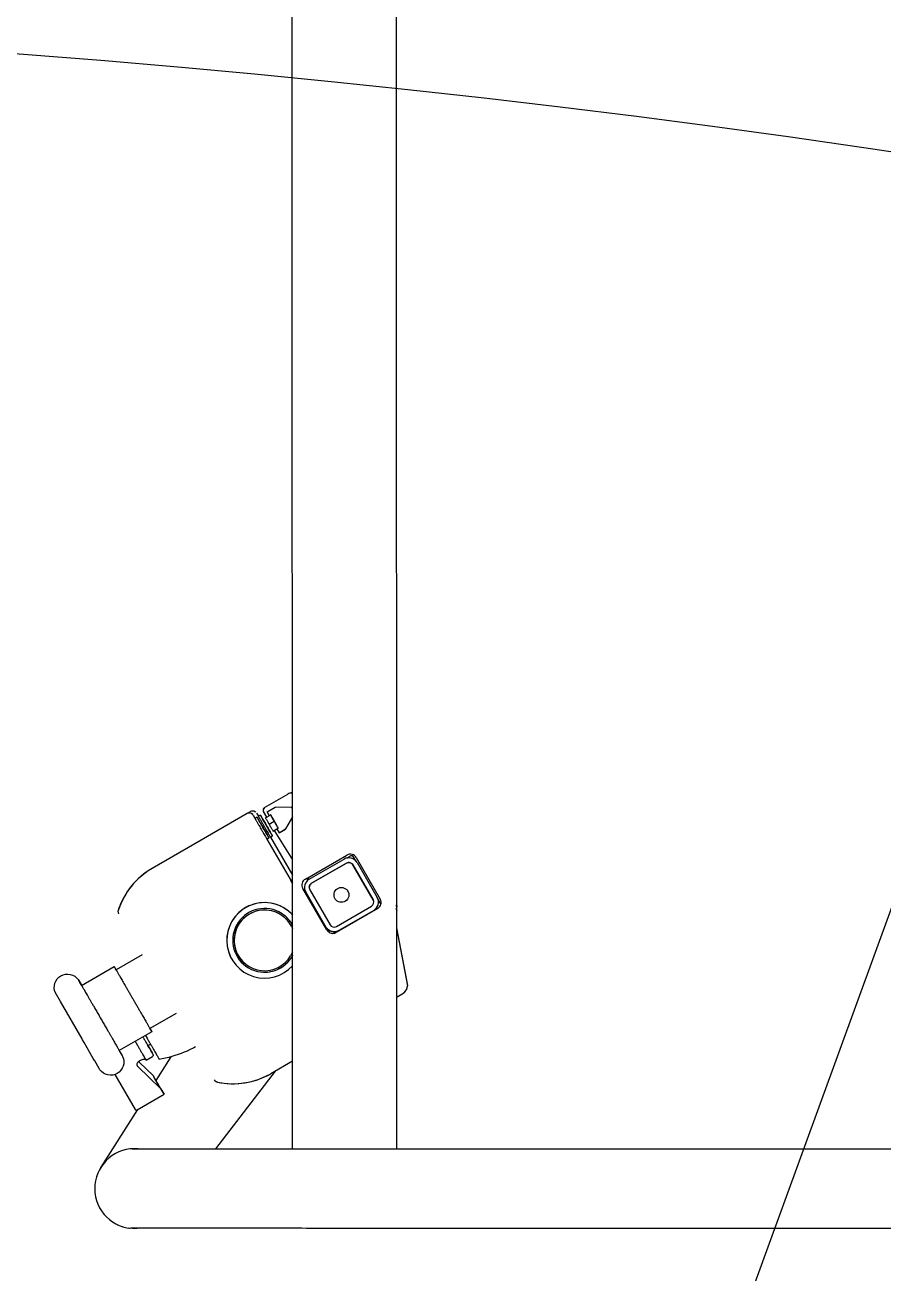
# Model space of a CAD drawing. Header units: inches. Extents: x -233729 to 737493, y -275239 to 196021.
# Drawn here: x 478318.9 to 478608.5, y 19733 to 20154.2 of the extents above; entities that cross this region are included whole.
import ezdxf

# ---------------------------------------------------------------- set-up
doc = ezdxf.new("R2010")
doc.units = ezdxf.units.IN
doc.header["$MEASUREMENT"] = 0
doc.layers.add('P_AX', color=7, linetype='Continuous')

# ---------------------------------------------------------------- blocks, each defined once
blk = doc.blocks.new('A$C48CB4C16')
at = {"layer": 'P_AX', "color": 6, "linetype": 'Continuous'}
for p, q in [((4151.95, 2917.67, 710.66), (3383.77, 807.1, 710.66)), ((3399.48, 1213.25, 710.66), (3689.63, 1213.25, 710.66)), ((3689.63, 1213.25, 710.66), (3691.21, 1213.2, 710.66)), ((3691.21, 1213.2, 710.66), (3747.18, 1213.2, 710.66)), ((3747.49, 1213.2, 710.66), (3746.78, 1213.2, 710.66)), ((3746.78, 1213.2, 710.66), (3748.87, 1213.2, 710.66)), ((3747.63, 1213.25, 710.66), (3746.85, 1213.2, 710.66)), ((3747.18, 1213.2, 710.66), (3747.03, 1213.2, 710.66)), ((3747.03, 1213.2, 710.66), (3747.49, 1213.2, 710.66)), ((3748.42, 1213.2, 710.66), (3747.63, 1213.25, 710.66)), ((3749.59, 1213.11, 710.66), (3749.37, 1213.13, 710.66)), ((3749.76, 1213.07, 710.66), (3749.59, 1213.11, 710.66)), ((3751.5, 1212.69, 710.66), (3751.43, 1212.7, 710.66)), ((3751.68, 1212.62, 710.66), (3751.5, 1212.69, 710.66)), ((3753.34, 1211.98, 710.66), (3753.13, 1212.06, 710.66)), ((3753.44, 1211.93, 710.66), (3753.34, 1211.98, 710.66)), ((3755.05, 1211.02, 710.66), (3754.93, 1211.09, 710.66)), ((3755.23, 1210.89, 710.66), (3755.05, 1211.02, 710.66)), ((3756.6, 1209.83, 710.66), (3756.49, 1209.91, 710.66)), ((3756.64, 1209.79, 710.66), (3756.6, 1209.83, 710.66)), ((3757.97, 1208.41, 710.66), (3757.83, 1208.55, 710.66)), ((3758.09, 1208.25, 710.66), (3757.97, 1208.41, 710.66)), ((3759.11, 1206.82, 710.66), (3759.09, 1206.84, 710.66)), ((3759.16, 1206.72, 710.66), (3759.11, 1206.82, 710.66)), ((3760.01, 1205.07, 710.66), (3759.91, 1205.27, 710.66)), ((3760.06, 1204.93, 710.66), (3760.01, 1205.07, 710.66)), ((3760.64, 1203.21, 710.66), (3760.61, 1203.31, 710.66)), ((3760.68, 1203, 710.66), (3760.64, 1203.21, 710.66)), ((3761, 1201.28, 710.66), (3760.97, 1201.48, 710.66)), ((3761.01, 1201.19, 710.66), (3761, 1201.28, 710.66)), ((3760.86, 1197.37, 710.66), (3760.87, 1197.42, 710.66)), ((3760.86, 1197.35, 710.66), (3760.86, 1197.37, 710.66)), ((3761.05, 1199.1, 710.66), (3761.07, 1199.32, 710.66)), ((3761.07, 1199.32, 710.66), (3761.07, 1199.48, 710.66)), ((3746.65, 1173.13, 710.66), (3759.01, 1192.62, 710.66)), ((3759.03, 1192.66, 710.66), (3759.01, 1192.62, 710.66)), ((3759.03, 1192.66, 710.66), (3759.05, 1192.7, 710.66)), ((3759.22, 1193, 710.66), (3759.6, 1193.66, 710.66)), ((3759.6, 1193.66, 710.66), (3759.62, 1193.72, 710.66)), ((3760.29, 1195.3, 710.66), (3760.36, 1195.47, 710.66)), ((3760.36, 1195.47, 710.66), (3760.42, 1195.67, 710.66)), ((3659.25, 1186.35, 710.66), (3399.48, 1186.35, 710.66)), ((3694.32, 1186.42, 710.66), (3659.25, 1186.41, 710.66)), ((3659.5, 575.19, 710.66), (3659.25, 1186.41, 710.66)), ((3694.32, 1186.42, 710.66), (3694.57, 575.2, 710.66)), ((3694.5, 1186.41, 710.66), (3694.32, 1186.41, 710.66)), ((3747.21, 1186.41, 710.66), (3694.5, 1186.41, 710.66)), ((3700.17, 1160.16, 710.66), (3720.36, 1186.41, 710.66)), ((3746.39, 1186.41, 710.66), (3748.43, 1186.41, 710.66)), ((3747.74, 1186.41, 710.66), (3747.18, 1186.41, 710.66)), ((3747.18, 1186.41, 710.66), (3747.21, 1186.41, 710.66)), ((3748.43, 1186.41, 710.66), (3747.49, 1186.41, 710.66)), ((3747.49, 1186.41, 710.66), (3747.74, 1186.41, 710.66)), ((3746.79, 1173.21, 710.66), (3737.7, 1167.96, 710.66)), ((3754.26, 1161.3, 710.66), (3747.4, 1173.16, 710.66)), ((3737.7, 1167.96, 710.66), (3740.18, 1163.67, 710.66)), ((3738.85, 1165.98, 710.66), (3737.7, 1167.96, 710.66)), ((3706.11, 1163.05, 710.66), (3703.11, 1161.8, 710.66)), ((3706.88, 1163.3, 710.66), (3706.11, 1163.05, 710.66)), ((3712.47, 1164.36, 710.66), (3709.25, 1163.91, 710.66)), ((3715.72, 1164.4, 710.66), (3712.47, 1164.36, 710.66)), ((3718.95, 1164.02, 710.66), (3715.72, 1164.4, 710.66)), ((3719.67, 1163.87, 710.66), (3718.95, 1164.02, 710.66)), ((3719.67, 1163.87, 710.66), (3720.19, 1163.66, 710.66)), ((3720.19, 1163.66, 710.66), (3720.31, 1163.55, 710.66)), ((3720.33, 1163.53, 710.66), (3720.67, 1163.15, 710.66)), ((3735.36, 1155.31, 710.66), (3740.41, 1163.28, 710.66)), ((3746.54, 1158.6, 710.66), (3738.85, 1165.98, 710.66)), ((3740.18, 1163.67, 710.66), (3741.32, 1161.69, 710.66)), ((3694.33, 1156.78, 710.66), (3701.68, 1161.03, 710.66)), ((3703.11, 1161.8, 710.66), (3701.68, 1161.03, 710.66)), ((3741.32, 1161.69, 710.66), (3745.93, 1157.29, 710.66)), ((3746.54, 1158.6, 710.66), (3746.64, 1158.48, 710.66)), ((3746.64, 1158.48, 710.66), (3746.68, 1158.41, 710.66)), ((3746.68, 1158.41, 710.66), (3746.74, 1158.29, 710.66)), ((3751.29, 1157.65, 710.66), (3751.46, 1158.45, 710.66)), ((3751.46, 1158.45, 710.66), (3751.78, 1159.2, 710.66)), ((3751.78, 1159.2, 710.66), (3752.23, 1159.89, 710.66)), ((3752.23, 1159.89, 710.66), (3752.81, 1160.48, 710.66)), ((3752.81, 1160.48, 710.66), (3753.47, 1160.95, 710.66)), ((3753.47, 1160.95, 710.66), (3754.22, 1161.29, 710.66)), ((3754.22, 1161.29, 710.66), (3755.02, 1161.49, 710.66)), ((3755.02, 1161.49, 710.66), (3755.83, 1161.54, 710.66)), ((3755.83, 1161.54, 710.66), (3756.65, 1161.44, 710.66)), ((3756.65, 1161.44, 710.66), (3757.43, 1161.2, 710.66)), ((3757.43, 1161.2, 710.66), (3758.15, 1160.81, 710.66)), ((3758.15, 1160.81, 710.66), (3758.79, 1160.3, 710.66)), ((3758.79, 1160.3, 710.66), (3759.32, 1159.67, 710.66)), ((3759.32, 1159.67, 710.66), (3759.54, 1159.33, 710.66)), ((3759.54, 1159.33, 710.66), (3761.06, 1156.7, 710.66)), ((3730.91, 1153.8, 710.66), (3731.93, 1154.2, 710.66)), ((3731.93, 1154.2, 710.66), (3732.97, 1154.57, 710.66)), ((3732.97, 1154.57, 710.66), (3734.01, 1154.91, 710.66)), ((3734.01, 1154.91, 710.66), (3735.07, 1155.23, 710.66)), ((3735.07, 1155.23, 710.66), (3736.13, 1155.52, 710.66)), ((3736.13, 1155.52, 710.66), (3737.2, 1155.77, 710.66)), ((3737.2, 1155.77, 710.66), (3738.28, 1156, 710.66)), ((3738.28, 1156, 710.66), (3739.31, 1156.19, 710.66)), ((3741.36, 1154.83, 710.66), (3741.4, 1154.95, 710.66)), ((3741.37, 1154.75, 710.66), (3741.36, 1154.83, 710.66)), ((3741.37, 1154.65, 710.66), (3741.37, 1154.75, 710.66)), ((3741.44, 1154.49, 710.66), (3741.37, 1154.65, 710.66)), ((3741.4, 1154.95, 710.66), (3741.42, 1155.01, 710.66)), ((3741.42, 1155.01, 710.66), (3741.5, 1155.11, 710.66)), ((3741.55, 1154.3, 710.66), (3741.44, 1154.49, 710.66)), ((3741.5, 1155.11, 710.66), (3741.53, 1155.15, 710.66)), ((3741.53, 1155.15, 710.66), (3741.59, 1155.19, 710.66)), ((3741.7, 1154.04, 710.66), (3741.55, 1154.3, 710.66)), ((3741.59, 1155.19, 710.66), (3741.6, 1155.22, 710.66)), ((3743.76, 1156.47, 710.66), (3741.6, 1155.22, 710.66)), ((3743.87, 1156.29, 710.66), (3743.89, 1156.27, 710.66)), ((3743.89, 1156.27, 710.66), (3743.93, 1156.24, 710.66)), ((3743.93, 1156.24, 710.66), (3744, 1156.2, 710.66)), ((3744, 1156.2, 710.66), (3744.04, 1156.19, 710.66)), ((3744.04, 1156.19, 710.66), (3744.28, 1156.17, 710.66)), ((3744.28, 1156.17, 710.66), (3744.3, 1156.17, 710.66)), ((3744.3, 1156.17, 710.66), (3744.54, 1156.19, 710.66)), ((3744.54, 1156.19, 710.66), (3744.65, 1156.2, 710.66)), ((3744.65, 1156.2, 710.66), (3744.72, 1156.22, 710.66)), ((3744.72, 1156.22, 710.66), (3744.86, 1156.25, 710.66)), ((3744.86, 1156.25, 710.66), (3745.06, 1156.3, 710.66)), ((3745.06, 1156.3, 710.66), (3745.39, 1156.42, 710.66)), ((3745.39, 1156.42, 710.66), (3745.5, 1156.47, 710.66)), ((3745.5, 1156.47, 710.66), (3745.67, 1156.54, 710.66)), ((3745.67, 1156.54, 710.66), (3745.95, 1156.69, 710.66)), ((3745.93, 1157.29, 710.66), (3746.29, 1156.94, 710.66)), ((3746.26, 1156.91, 710.66), (3745.95, 1156.69, 710.66)), ((3746.28, 1156.93, 710.66), (3746.26, 1156.91, 710.66)), ((3746.51, 1157.19, 710.66), (3746.28, 1156.93, 710.66)), ((3746.54, 1157.22, 710.66), (3746.51, 1157.19, 710.66)), ((3746.64, 1157.38, 710.66), (3746.54, 1157.22, 710.66)), ((3746.72, 1157.55, 710.66), (3746.64, 1157.38, 710.66)), ((3746.75, 1157.65, 710.66), (3746.72, 1157.55, 710.66)), ((3746.74, 1158.29, 710.66), (3746.77, 1158.2, 710.66)), ((3746.8, 1157.88, 710.66), (3746.75, 1157.65, 710.66)), ((3746.77, 1158.2, 710.66), (3746.8, 1157.92, 710.66)), ((3746.8, 1157.92, 710.66), (3746.8, 1157.88, 710.66)), ((3751.26, 1156.83, 710.66), (3751.29, 1157.65, 710.66)), ((3751.39, 1156.02, 710.66), (3751.26, 1156.83, 710.66)), ((3751.66, 1155.25, 710.66), (3751.39, 1156.02, 710.66)), ((3751.85, 1154.88, 710.66), (3751.66, 1155.25, 710.66)), ((3752.58, 1153.61, 710.66), (3751.85, 1154.88, 710.66)), ((3761.06, 1156.7, 710.66), (3761.11, 1156.61, 710.66)), ((3761.11, 1156.61, 710.66), (3761.55, 1155.87, 710.66)), ((3761.55, 1155.87, 710.66), (3764.66, 1150.49, 710.66)), ((3727.11, 1152.01, 710.66), (3727.67, 1152.3, 710.66)), ((3727.67, 1152.3, 710.66), (3727.91, 1152.43, 710.66)), ((3727.91, 1152.43, 710.66), (3728.9, 1152.91, 710.66)), ((3728.9, 1152.91, 710.66), (3729.9, 1153.37, 710.66)), ((3729.9, 1153.37, 710.66), (3730.91, 1153.8, 710.66)), ((3741.75, 1153.96, 710.66), (3741.7, 1154.04, 710.66)), ((3742.81, 1152.13, 710.66), (3741.75, 1153.96, 710.66)), ((3741.8, 1146.89, 710.66), (3752.79, 1153.25, 710.66)), ((3743.15, 1151.54, 710.66), (3742.29, 1151.04, 710.66)), ((3742.81, 1152.13, 710.66), (3743.15, 1151.54, 710.66)), ((3743.15, 1151.54, 710.66), (3742.81, 1152.13, 710.66)), ((3747.25, 1150.43, 710.66), (3747.42, 1150.15, 710.66)), ((3752.58, 1153.61, 710.66), (3752.79, 1153.25, 710.66)), ((3752.79, 1153.25, 710.66), (3752.58, 1153.61, 710.66)), ((3764.66, 1150.49, 710.66), (3765.2, 1149.55, 710.66)), ((3733.63, 1140.71, 710.66), (3742.43, 1145.79, 710.66)), ((3742.21, 1146.18, 710.66), (3742.43, 1145.79, 710.66)), ((3743.96, 1148.14, 710.66), (3743.42, 1149.08, 710.66)), ((3744.8, 1148.69, 710.66), (3744.82, 1148.64, 710.66)), ((3765.2, 1149.55, 710.66), (3765.37, 1149.25, 710.66)), ((3765.37, 1149.25, 710.66), (3772.62, 1136.7, 710.66)), ((3656.45, 1133.46, 710.66), (3656.44, 1133.45, 710.66)), ((3656.45, 1133.46, 710.66), (3656.44, 1133.45, 710.66)), ((3659.27, 1135.21, 710.66), (3657.06, 1133.93, 710.66)), ((3659.27, 1135.21, 710.66), (3657.06, 1133.93, 710.66)), ((3659.27, 1135.21, 710.66), (3657.07, 1133.94, 710.66)), ((3659.27, 1135.21, 710.66), (3657.07, 1133.94, 710.66)), ((3772.62, 1136.7, 710.66), (3774.33, 1133.71, 710.66)), ((3774.33, 1133.71, 710.66), (3774.6, 1132.93, 710.66)), ((3659.28, 1111.87, 710.66), (3655.56, 1131.33, 710.66)), ((3659.28, 1111.84, 710.66), (3655.56, 1131.33, 710.66)), ((3655.56, 1131.3, 710.66), (3655.56, 1131.29, 710.66)), ((3655.56, 1131.3, 710.66), (3655.56, 1131.29, 710.66)), ((3659.28, 1111.83, 710.66), (3655.56, 1131.29, 710.66)), ((3659.28, 1111.92, 710.66), (3655.57, 1131.34, 710.66)), ((3765.5, 1131.26, 710.66), (3754.5, 1124.9, 710.66)), ((3765.5, 1131.26, 710.66), (3765.71, 1130.9, 710.66)), ((3765.71, 1130.9, 710.66), (3765.5, 1131.26, 710.66)), ((3766.46, 1129.6, 710.66), (3765.71, 1130.9, 710.66)), ((3766.67, 1129.28, 710.66), (3766.44, 1129.62, 710.66)), ((3766.44, 1129.62, 710.66), (3766.46, 1129.6, 710.66)), ((3767.2, 1128.66, 710.66), (3766.67, 1129.28, 710.66)), ((3773.75, 1129.07, 710.66), (3773.18, 1128.48, 710.66)), ((3774.21, 1129.75, 710.66), (3773.75, 1129.07, 710.66)), ((3774.53, 1130.51, 710.66), (3774.21, 1129.75, 710.66)), ((3774.7, 1131.31, 710.66), (3774.53, 1130.51, 710.66)), ((3774.6, 1132.93, 710.66), (3774.73, 1132.13, 710.66)), ((3774.73, 1132.13, 710.66), (3774.7, 1131.31, 710.66)), ((3694.35, 1124.6, 710.66), (3694.37, 1124.63, 710.66)), ((3745.07, 1120.92, 710.66), (3753.87, 1126, 710.66)), ((3753.87, 1126, 710.66), (3754.09, 1125.62, 710.66)), ((3767.84, 1128.14, 710.66), (3767.2, 1128.66, 710.66)), ((3768.56, 1127.76, 710.66), (3767.84, 1128.14, 710.66)), ((3769.34, 1127.51, 710.66), (3768.56, 1127.76, 710.66)), ((3770.16, 1127.41, 710.66), (3769.34, 1127.51, 710.66)), ((3770.97, 1127.46, 710.66), (3770.16, 1127.41, 710.66)), ((3771.77, 1127.66, 710.66), (3770.97, 1127.46, 710.66)), ((3772.51, 1128, 710.66), (3771.77, 1127.66, 710.66)), ((3773.18, 1128.48, 710.66), (3772.51, 1128, 710.66)), ((3694.62, 1121.65, 710.66), (3694.35, 1121.11, 710.66)), ((3694.35, 1121.11, 710.66), (3694.62, 1121.65, 710.66)), ((3694.35, 1119.98, 710.66), (3694.98, 1121.27, 710.66)), ((3665.58, 1105.26, 710.66), (3679.6, 1113.36, 710.66)), ((3678.7, 1112.71, 710.66), (3666.93, 1105.9, 710.66)), ((3666.93, 1105.9, 710.66), (3678.7, 1112.71, 710.66)), ((3678.7, 1112.71, 710.66), (3679.11, 1112.91, 710.66)), ((3679.11, 1112.91, 710.66), (3680, 1113.12, 710.66)), ((3680, 1113.12, 710.66), (3680.91, 1113.08, 710.66)), ((3680.91, 1113.08, 710.66), (3681.77, 1112.78, 710.66)), ((3681.77, 1112.78, 710.66), (3682.51, 1112.26, 710.66)), ((3682.51, 1112.26, 710.66), (3683.07, 1111.54, 710.66)), ((3682.74, 1112.52, 710.66), (3690.85, 1098.5, 710.66)), ((3694.7, 1111.28, 710.66), (3694.35, 1112.11, 710.66)), ((3679.5, 1111.32, 710.66), (3667.73, 1104.52, 710.66)), ((3688.49, 1098.96, 710.66), (3681.69, 1110.74, 710.66)), ((3683.07, 1111.54, 710.66), (3689.88, 1099.76, 710.66)), ((3689.88, 1099.76, 710.66), (3683.07, 1111.54, 710.66)), ((3694.35, 1110.93, 710.66), (3694.95, 1109.9, 710.66)), ((3694.95, 1109.9, 710.66), (3694.35, 1110.93, 710.66)), ((3659.28, 1103.78, 710.66), (3659.11, 1104.76, 710.66)), ((3659.17, 1105.92, 710.66), (3659.28, 1106.27, 710.66)), ((3659.26, 1105.77, 710.66), (3659.28, 1105.83, 710.66)), ((3659.28, 1103.97, 710.66), (3659.26, 1104.03, 710.66)), ((3664.5, 1103.78, 710.66), (3665.66, 1101.78, 710.66)), ((3665.5, 1104.18, 710.66), (3665.92, 1104.99, 710.66)), ((3665.92, 1104.99, 710.66), (3666.55, 1105.65, 710.66)), ((3666.55, 1105.65, 710.66), (3666.93, 1105.9, 710.66)), ((3694.83, 1106.95, 710.66), (3694.35, 1107.5, 710.66)), ((3751.65, 1102.23, 710.66), (3752.93, 1105.22, 710.66)), ((3752.93, 1105.22, 710.66), (3753.17, 1105.92, 710.66)), ((3753.1, 1107.02, 710.66), (3753.04, 1107.13, 710.66)), ((3753.2, 1106.75, 710.66), (3753.1, 1107.02, 710.66)), ((3753.17, 1105.92, 710.66), (3753.2, 1106.05, 710.66)), ((3753.23, 1106.2, 710.66), (3753.2, 1106.75, 710.66)), ((3753.2, 1106.05, 710.66), (3753.23, 1106.2, 710.66)), ((3672.84, 1088.09, 710.66), (3664.74, 1102.11, 710.66)), ((3672.56, 1089.75, 710.66), (3665.76, 1101.53, 710.66)), ((3667.14, 1102.33, 710.66), (3666.97, 1102.76, 710.66)), ((3673.95, 1090.56, 710.66), (3667.14, 1102.33, 710.66)), ((3667.14, 1102.33, 710.66), (3673.95, 1090.56, 710.66)), ((3689.88, 1099.76, 710.66), (3690.22, 1098.92, 710.66)), ((3747.99, 1096.87, 710.66), (3749.99, 1099.44, 710.66)), ((3749.99, 1099.44, 710.66), (3751.65, 1102.23, 710.66)), ((3690.01, 1095.35, 710.66), (3675.98, 1087.25, 710.66)), ((3687.91, 1096.78, 710.66), (3676.13, 1089.97, 710.66)), ((3676.13, 1089.97, 710.66), (3687.91, 1096.78, 710.66)), ((3688.71, 1095.39, 710.66), (3676.93, 1088.59, 710.66)), ((3688.1, 1096.91, 710.66), (3687.91, 1096.78, 710.66)), ((3688.41, 1097.24, 710.66), (3688.1, 1096.91, 710.66)), ((3688.62, 1097.64, 710.66), (3688.41, 1097.24, 710.66)), ((3688.6, 1095.33, 710.66), (3689.27, 1095.27, 710.66)), ((3688.6, 1095.33, 710.66), (3689.27, 1095.27, 710.66)), ((3688.7, 1098.09, 710.66), (3688.62, 1097.64, 710.66)), ((3689.27, 1095.27, 710.66), (3689.65, 1095.15, 710.66)), ((3689.27, 1095.27, 710.66), (3689.65, 1095.15, 710.66)), ((3694.86, 1095.88, 710.66), (3694.36, 1096.76, 710.66)), ((3694.36, 1096.76, 710.66), (3694.86, 1095.88, 710.66)), ((3702.97, 1081.85, 710.66), (3694.36, 1096.75, 710.66)), ((3694.36, 1096.75, 710.66), (3694.86, 1095.88, 710.66)), ((3694.86, 1095.88, 710.66), (3694.36, 1096.75, 710.66)), ((3745.83, 1094.71, 710.66), (3747.99, 1096.87, 710.66)), ((3701.81, 1081.18, 710.66), (3694.36, 1094.07, 710.66)), ((3694.81, 1093.26, 710.66), (3694.36, 1092.93, 710.66)), ((3694.82, 1093.27, 710.66), (3694.81, 1093.26, 710.66)), ((3727.26, 1083.4, 710.66), (3741.72, 1091.75, 710.66)), ((3741.72, 1091.75, 710.66), (3743.1, 1092.61, 710.66)), ((3743.1, 1092.61, 710.66), (3745.68, 1094.58, 710.66)), ((3745.68, 1094.58, 710.66), (3745.83, 1094.71, 710.66)), ((3672.73, 1089.54, 710.66), (3673.61, 1088.02, 710.66)), ((3674.23, 1090.2, 710.66), (3673.95, 1090.56, 710.66)), ((3674.6, 1089.94, 710.66), (3674.23, 1090.2, 710.66)), ((3675.03, 1089.79, 710.66), (3674.6, 1089.94, 710.66)), ((3676.04, 1088.27, 710.66), (3674.96, 1087.65, 710.66)), ((3676.04, 1088.27, 710.66), (3674.97, 1087.65, 710.66)), ((3676.04, 1088.27, 710.66), (3674.97, 1087.65, 710.66)), ((3676.04, 1088.27, 710.66), (3674.97, 1087.65, 710.66)), ((3675.48, 1089.77, 710.66), (3675.03, 1089.79, 710.66)), ((3675.93, 1089.87, 710.66), (3675.48, 1089.77, 710.66)), ((3676.13, 1089.97, 710.66), (3675.93, 1089.87, 710.66)), ((3700.48, 1078.9, 710.66), (3694.36, 1088.82, 710.66)), ((3709.68, 1073.24, 710.66), (3727.26, 1083.4, 710.66)), ((3694.37, 1074.38, 710.66), (3696.68, 1078.48, 710.66)), ((3694.37, 1074.35, 710.66), (3696.67, 1078.44, 710.66)), ((3698.83, 1079.72, 710.66), (3696.67, 1078.48, 710.66)), ((3698.83, 1079.69, 710.66), (3696.67, 1078.44, 710.66)), ((3698.84, 1079.73, 710.66), (3696.68, 1078.48, 710.66)), ((3699.58, 1078.43, 710.66), (3698.83, 1079.72, 710.66)), ((3699.58, 1078.43, 710.66), (3698.83, 1079.72, 710.66)), ((3699.58, 1078.43, 710.66), (3698.83, 1079.72, 710.66)), ((3699.58, 1078.43, 710.66), (3698.83, 1079.72, 710.66)), ((3699.56, 1078.42, 710.66), (3698.83, 1079.69, 710.66)), ((3699.56, 1078.42, 710.66), (3698.83, 1079.69, 710.66)), ((3699.59, 1078.43, 710.66), (3698.84, 1079.73, 710.66)), ((3699.61, 1078.39, 710.66), (3698.84, 1079.73, 710.66)), ((3699.58, 1078.43, 710.66), (3699.14, 1078.18, 710.66)), ((3699.58, 1078.43, 710.66), (3699.14, 1078.18, 710.66)), ((3699.59, 1078.43, 710.66), (3699.16, 1078.18, 710.66)), ((3699.59, 1078.43, 710.66), (3699.16, 1078.18, 710.66)), ((3700.48, 1078.9, 710.66), (3699.61, 1078.39, 710.66)), ((3700.89, 1079.18, 710.66), (3700.46, 1078.93, 710.66)), ((3700.89, 1079.18, 710.66), (3700.46, 1078.93, 710.66)), ((3700.88, 1079.18, 710.66), (3700.46, 1078.93, 710.66)), ((3700.88, 1079.18, 710.66), (3700.46, 1078.93, 710.66)), ((3701.81, 1081.18, 710.66), (3701.12, 1080.77, 710.66)), ((3701.81, 1081.18, 710.66), (3701.12, 1080.78, 710.66)), ((3702.97, 1081.85, 710.66), (3702.27, 1081.45, 710.66)), ((3702.98, 1081.84, 710.66), (3702.29, 1081.43, 710.66)), ((3702.97, 1081.85, 710.66), (3702.97, 1081.84, 710.66)), ((3699.16, 1078.18, 710.66), (3699.15, 1078.17, 710.66)), ((3699.16, 1078.18, 710.66), (3699.15, 1078.17, 710.66)), ((3699.16, 1078.15, 710.66), (3699.15, 1078.14, 710.66)), ((3699.16, 1078.15, 710.66), (3699.15, 1078.14, 710.66)), ((3700.54, 1075.76, 710.66), (3700.52, 1075.76, 710.66)), ((3702.27, 1076.8, 710.66), (3700.53, 1075.8, 710.66)), ((3700.53, 1075.8, 710.66), (3700.53, 1075.79, 710.66)), ((3703.05, 1074.45, 710.66), (3702.18, 1073.95, 710.66)), ((3703.05, 1074.45, 710.66), (3703.06, 1074.43, 710.66)), ((3703.49, 1074.68, 710.66), (3703.06, 1074.43, 710.66)), ((3703.48, 1074.67, 710.66), (3703.06, 1074.43, 710.66)), ((3703.06, 1074.43, 710.66), (3704.13, 1072.58, 710.66)), ((3703.48, 1074.64, 710.66), (3703.07, 1074.4, 710.66)), ((3703.48, 1074.64, 710.66), (3703.47, 1074.66, 710.66)), ((3705.17, 1073.76, 710.66), (3705.86, 1074.16, 710.66)), ((3706.46, 1073.12, 710.66), (3705.86, 1074.16, 710.66)), ((3706.33, 1074.44, 710.66), (3706.33, 1074.44, 710.66)), ((3707.03, 1074.83, 710.66), (3706.34, 1074.43, 710.66)), ((3707.62, 1073.8, 710.66), (3707.03, 1074.82, 710.66)), ((3694.37, 1071.48, 710.66), (3694.54, 1071.18, 710.66)), ((3694.54, 1071.18, 710.66), (3700.22, 1071.06, 710.66)), ((3694.54, 1071.18, 710.66), (3700.22, 1071.06, 710.66)), ((3703.75, 1071.21, 710.66), (3695.92, 1066.69, 710.66)), ((3703.75, 1071.17, 710.66), (3695.92, 1066.65, 710.66)), ((3703.76, 1071.22, 710.66), (3695.93, 1066.69, 710.66)), ((3702.94, 1072.63, 710.66), (3700.22, 1071.06, 710.66)), ((3702.94, 1072.63, 710.66), (3700.22, 1071.06, 710.66)), ((3702.93, 1072.62, 710.66), (3700.22, 1071.06, 710.66)), ((3702.93, 1072.62, 710.66), (3700.22, 1071.06, 710.66)), ((3702.18, 1073.92, 710.66), (3701.75, 1073.67, 710.66)), ((3702.18, 1073.89, 710.66), (3701.75, 1073.64, 710.66)), ((3702.19, 1073.93, 710.66), (3701.76, 1073.68, 710.66)), ((3702.18, 1073.91, 710.66), (3702.17, 1073.9, 710.66)), ((3702.17, 1073.9, 710.66), (3702.92, 1072.62, 710.66)), ((3702.18, 1073.95, 710.66), (3702.19, 1073.93, 710.66)), ((3702.18, 1073.92, 710.66), (3702.94, 1072.62, 710.66)), ((3702.18, 1073.92, 710.66), (3702.94, 1072.62, 710.66)), ((3702.18, 1073.92, 710.66), (3702.93, 1072.62, 710.66)), ((3702.18, 1073.92, 710.66), (3702.93, 1072.62, 710.66)), ((3702.18, 1073.89, 710.66), (3702.92, 1072.62, 710.66)), ((3702.19, 1073.93, 710.66), (3702.94, 1072.63, 710.66)), ((3702.19, 1073.93, 710.66), (3702.94, 1072.63, 710.66)), ((3703.76, 1071.22, 710.66), (3703.75, 1071.21, 710.66)), ((3706.83, 1072.7, 710.66), (3706.76, 1072.76, 710.66)), ((3706.88, 1072.67, 710.66), (3706.83, 1072.7, 710.66)), ((3707.15, 1072.5, 710.66), (3706.88, 1072.67, 710.66)), ((3707.22, 1072.48, 710.66), (3707.15, 1072.5, 710.66)), ((3707.22, 1072.48, 710.66), (3707.65, 1072.38, 710.66)), ((3707.62, 1073.8, 710.66), (3707.72, 1073.64, 710.66)), ((3707.65, 1072.38, 710.66), (3708.1, 1072.41, 710.66)), ((3707.72, 1073.64, 710.66), (3707.77, 1073.58, 710.66)), ((3707.77, 1073.58, 710.66), (3707.96, 1073.41, 710.66)), ((3707.98, 1073.4, 710.66), (3708.01, 1073.37, 710.66)), ((3708.01, 1073.37, 710.66), (3708.1, 1073.29, 710.66)), ((3708.1, 1073.29, 710.66), (3708.18, 1073.24, 710.66)), ((3708.1, 1072.41, 710.66), (3708.52, 1072.57, 710.66)), ((3708.18, 1073.24, 710.66), (3708.67, 1073.06, 710.66)), ((3709.53, 1073.16, 710.66), (3708.52, 1072.57, 710.66)), ((3708.67, 1073.06, 710.66), (3709.19, 1073.06, 710.66)), ((3709.19, 1073.06, 710.66), (3709.52, 1073.15, 710.66)), ((3709.52, 1073.15, 710.66), (3709.68, 1073.24, 710.66)), ((3694.43, 1066.29, 710.66), (3694.37, 1066.3, 710.66)), ((3694.42, 1066.28, 710.66), (3694.37, 1066.29, 710.66)), ((3694.42, 1066.28, 710.66), (3694.37, 1066.29, 710.66)), ((3694.42, 1066.25, 710.66), (3694.37, 1066.25, 710.66))]:
    blk.add_line(p, q, dxfattribs=at)
at = {"layer": 'P_AX', "color": 6}
blk.add_circle((4100.56, 4905.53, 710.66), 4100.56, dxfattribs=at)
at = {"layer": 'P_AX', "color": 6, "linetype": 'Continuous'}
blk.add_circle((3677.83, 1100.68, 710.66), 2.5, dxfattribs=at)
for centre, radius, start, end in [((3747.63, 1199.8, 710.66), 13.45, 264.7059, 84.7059), ((3714.37, 1139.06, 710.66), 25.37, 77.9447, 120.0239), ((3719.36, 1162.41, 710.66), 1.5, 53.9851, 77.9449), ((3658.56, 1131.33, 710.66), 3, 120.0239, 180.0239), ((3658.56, 1131.33, 710.66), 3, 120.0239, 180.0239), ((3658.56, 1131.33, 710.66), 3, 135.0305, 180.0299), ((3658.56, 1131.33, 710.66), 3, 135.0305, 180.0299), ((3658.57, 1131.34, 710.66), 3, 120.0239, 180.0239), ((3658.57, 1131.34, 710.66), 3, 120.0239, 180.0239), ((3703.78, 1116.03, 710.66), 12.75, 304.4142, 137.5848), ((3703.78, 1116.03, 710.66), 10.75, 243.1819, 148.445), ((3703.78, 1116.03, 710.66), 10.75, 53.7094, 148.445), ((3703.78, 1116.03, 710.66), 10.25, 314.6185, 149.2131), ((3703.78, 1116.03, 710.66), 12.75, 269.2913, 32.2199), ((3703.78, 1116.03, 710.66), 10.25, 275.6984, 51.917), ((3680.3, 1109.94, 710.66), 3.2, 30.0629, 119.9848), ((3680.75, 1111.37, 710.66), 2.3, 30.0239, 120.0239), ((3680.3, 1109.94, 710.66), 1.6, 30.0239, 120.0239), ((3703.78, 1116.03, 710.66), 10.25, 207.5914, 314.6185), ((3703.78, 1116.03, 710.66), 10.75, 214.7606, 243.1817), ((3703.78, 1116.03, 710.66), 10.75, 214.7591, 224.2314), ((3664.1, 1105.06, 710.66), 5, 170.024, 183.3574), ((3664.19, 1104.9, 710.66), 5, 170.0242, 190.0242), ((3666.73, 1103.27, 710.66), 2.3, 120.0239, 210.0239), ((3668.53, 1103.13, 710.66), 3.2, 120.0239, 210.0239), ((3668.53, 1103.13, 710.66), 1.6, 120.0525, 209.9533), ((3703.78, 1116.03, 710.66), 12.75, 225.3897, 304.4141), ((3703.78, 1116.03, 710.66), 12.75, 234.17, 269.2923), ((3703.78, 1116.03, 710.66), 10.25, 236.7805, 275.6997), ((3729.02, 1113.72, 710.66), 25.37, 300.0239, 342.1031), ((3751.74, 1106.38, 710.66), 1.5, 342.1052, 352.9671), ((3687.11, 1098.16, 710.66), 3.2, 300.0239, 30.0239), ((3687.11, 1098.16, 710.66), 1.6, 300.0239, 30.0239), ((3688.86, 1097.34, 710.66), 2.3, 300.0239, 30.0239), ((3675.33, 1091.36, 710.66), 3.2, 210.0239, 300.0239), ((3674.83, 1089.24, 710.66), 2.3, 210.0239, 300.0239), ((3674.47, 1088.52, 710.66), 1, 210.0327, 300.0215), ((3674.47, 1088.52, 710.66), 1, 228.0031, 300.0101), ((3675.33, 1091.36, 710.66), 1.6, 209.8961, 299.9953), ((3703.25, 1072.04, 710.66), 1, 300.0111, 354.0095), ((3703.26, 1072.08, 710.66), 1, 300.0239, 30.0239), ((3707.76, 1073.88, 710.66), 1.5, 228.0232, 246.0237), ((3707.76, 1073.88, 710.66), 1.5, 246.0123, 248.7703), ((3707.76, 1073.88, 710.66), 1.5, 248.6302, 299.9883), ((3708.92, 1074.55, 710.66), 1.5, 210.0225, 220.0222), ((3708.93, 1074.54, 710.66), 1.5, 220.0239, 300.0241), ((3694.42, 1069.28, 710.66), 3, 270.0289, 300.0308), ((3694.42, 1069.25, 710.66), 3, 270.0289, 300.0309), ((3694.43, 1069.29, 710.66), 3, 270.0288, 300.0308)]:
    blk.add_arc(centre, radius, start, end, dxfattribs=at)
for points in [[(3747.4, 1173.16, 710.66), (3747.34, 1173.23, 710.66), (3747.26, 1173.28, 710.66), (3747.15, 1173.3, 710.66), (3747.03, 1173.3, 710.66), (3746.91, 1173.27, 710.66), (3746.79, 1173.21, 710.66)], [(3738.85, 1165.98, 710.66), (3740, 1163.98, 710.66), (3741.32, 1161.69, 710.66)], [(3743.42, 1149.08, 710.66), (3742.82, 1150.11, 710.66), (3742.25, 1151.09, 710.66), (3741.72, 1152.02, 710.66), (3741.23, 1152.87, 710.66), (3740.78, 1153.64, 710.66), (3740.39, 1154.32, 710.66), (3740.05, 1154.91, 710.66), (3739.77, 1155.39, 710.66), (3739.55, 1155.77, 710.66), (3739.4, 1156.03, 710.66), (3739.32, 1156.17, 710.66), (3739.3, 1156.2, 710.66)], [(3741.44, 1154.49, 710.66), (3741.59, 1154.23, 710.66), (3741.88, 1153.74, 710.66), (3742.29, 1153.03, 710.66), (3742.81, 1152.13, 710.66)], [(3747.25, 1150.43, 710.66), (3746.62, 1151.53, 710.66), (3746.03, 1152.55, 710.66), (3745.49, 1153.49, 710.66), (3745, 1154.33, 710.66), (3744.59, 1155.04, 710.66), (3744.26, 1155.62, 710.66), (3744, 1156.06, 710.66), (3743.84, 1156.34, 710.66), (3743.77, 1156.47, 710.66)], [(3751.85, 1154.88, 710.66), (3751.96, 1154.68, 710.66), (3752.21, 1154.25, 710.66), (3752.58, 1153.61, 710.66)], [(3744.22, 1149.69, 710.66), (3743.92, 1150.21, 710.66), (3743.64, 1150.68, 710.66), (3743.42, 1151.07, 710.66), (3743.26, 1151.35, 710.66), (3743.17, 1151.51, 710.66), (3743.16, 1151.53, 710.66)], [(3761.4, 1138.35, 710.66), (3760.62, 1139.7, 710.66), (3759.83, 1141.08, 710.66), (3759.02, 1142.48, 710.66), (3758.21, 1143.88, 710.66), (3757.42, 1145.25, 710.66), (3756.65, 1146.57, 710.66), (3756.1, 1147.52, 710.66), (3755.58, 1148.42, 710.66), (3755.1, 1149.26, 710.66), (3754.65, 1150.04, 710.66), (3754.24, 1150.75, 710.66), (3753.87, 1151.37, 710.66), (3753.56, 1151.92, 710.66), (3753.3, 1152.38, 710.66), (3753.08, 1152.74, 710.66), (3752.93, 1153.01, 710.66), (3752.83, 1153.18, 710.66), (3752.79, 1153.25, 710.66)], [(3754.5, 1124.9, 710.66), (3754.49, 1124.93, 710.66), (3754.44, 1125.01, 710.66), (3754.37, 1125.13, 710.66), (3754.28, 1125.29, 710.66), (3754.16, 1125.51, 710.66), (3754.01, 1125.76, 710.66), (3753.83, 1126.06, 710.66), (3753.64, 1126.4, 710.66), (3753.42, 1126.78, 710.66), (3753.18, 1127.2, 710.66), (3752.91, 1127.66, 710.66), (3752.63, 1128.15, 710.66), (3752.26, 1128.78, 710.66), (3751.87, 1129.46, 710.66), (3751.46, 1130.17, 710.66), (3751.03, 1130.92, 710.66), (3750.57, 1131.7, 710.66), (3749.99, 1132.72, 710.66), (3749.39, 1133.76, 710.66), (3748.78, 1134.82, 710.66), (3748.16, 1135.89, 710.66), (3747.54, 1136.96, 710.66), (3746.92, 1138.02, 710.66), (3746.32, 1139.06, 710.66), (3745.74, 1140.08, 710.66), (3745.28, 1140.86, 710.66), (3744.85, 1141.61, 710.66), (3744.44, 1142.32, 710.66), (3744.05, 1143, 710.66), (3743.68, 1143.63, 710.66), (3743.39, 1144.13, 710.66), (3743.13, 1144.58, 710.66), (3742.89, 1145, 710.66), (3742.67, 1145.38, 710.66), (3742.47, 1145.73, 710.66), (3742.3, 1146.03, 710.66), (3742.15, 1146.28, 710.66), (3742.02, 1146.5, 710.66), (3741.93, 1146.66, 710.66), (3741.86, 1146.79, 710.66), (3741.81, 1146.86, 710.66), (3741.8, 1146.89, 710.66)], [(3741.8, 1146.89, 710.66), (3741.8, 1146.88, 710.66), (3741.84, 1146.82, 710.66), (3741.89, 1146.72, 710.66), (3741.98, 1146.58, 710.66), (3742.08, 1146.4, 710.66), (3742.21, 1146.18, 710.66)], [(3742.62, 1145.47, 710.66), (3742.51, 1145.66, 710.66), (3742.43, 1145.79, 710.66)], [(3744.8, 1148.69, 710.66), (3744.51, 1149.19, 710.66), (3744.22, 1149.69, 710.66)], [(3765.5, 1131.26, 710.66), (3765.47, 1131.31, 710.66), (3765.4, 1131.42, 710.66), (3765.3, 1131.61, 710.66), (3765.15, 1131.86, 710.66), (3764.97, 1132.18, 710.66), (3764.68, 1132.67, 710.66), (3764.35, 1133.25, 710.66), (3763.96, 1133.92, 710.66), (3763.52, 1134.68, 710.66), (3763.04, 1135.51, 710.66), (3762.53, 1136.4, 710.66), (3761.98, 1137.35, 710.66), (3761.4, 1138.35, 710.66)], [(3765.71, 1130.9, 710.66), (3766.06, 1130.29, 710.66), (3766.3, 1129.87, 710.66), (3766.43, 1129.64, 710.66), (3766.44, 1129.62, 710.66)], [(3753.87, 1126, 710.66), (3753.75, 1126.21, 710.66), (3753.58, 1126.51, 710.66)], [(3754.09, 1125.62, 710.66), (3754.33, 1125.2, 710.66), (3754.5, 1124.9, 710.66)], [(3702.27, 1076.8, 710.66), (3701.97, 1077.31, 710.66), (3701.69, 1077.79, 710.66), (3701.44, 1078.24, 710.66), (3701.21, 1078.63, 710.66), (3701.03, 1078.94, 710.66), (3700.89, 1079.18, 710.66)], [(3704.52, 1074.89, 710.66), (3704.15, 1075.53, 710.66), (3703.73, 1076.26, 710.66), (3703.28, 1077.03, 710.66), (3702.82, 1077.83, 710.66), (3702.38, 1078.59, 710.66), (3701.98, 1079.29, 710.66), (3701.74, 1079.69, 710.66), (3701.54, 1080.05, 710.66), (3701.37, 1080.34, 710.66), (3701.24, 1080.56, 710.66), (3701.16, 1080.7, 710.66), (3701.12, 1080.77, 710.66)], [(3701.12, 1080.77, 710.66), (3701.13, 1080.76, 710.66), (3701.19, 1080.66, 710.66), (3701.29, 1080.47, 710.66), (3701.45, 1080.2, 710.66), (3701.64, 1079.87, 710.66), (3701.87, 1079.46, 710.66), (3702.28, 1078.76, 710.66), (3702.74, 1077.97, 710.66), (3703.21, 1077.15, 710.66), (3703.69, 1076.33, 710.66), (3704.13, 1075.56, 710.66), (3704.52, 1074.89, 710.66)], [(3704.52, 1074.89, 710.66), (3704.13, 1075.56, 710.66), (3703.69, 1076.33, 710.66), (3703.21, 1077.15, 710.66), (3702.74, 1077.97, 710.66), (3702.28, 1078.76, 710.66), (3701.87, 1079.46, 710.66), (3701.64, 1079.87, 710.66), (3701.45, 1080.2, 710.66), (3701.29, 1080.47, 710.66), (3701.19, 1080.66, 710.66), (3701.13, 1080.76, 710.66), (3701.12, 1080.77, 710.66)], [(3701.12, 1080.77, 710.66), (3701.16, 1080.7, 710.66), (3701.24, 1080.56, 710.66), (3701.37, 1080.34, 710.66), (3701.54, 1080.05, 710.66), (3701.74, 1079.69, 710.66), (3701.98, 1079.29, 710.66), (3702.38, 1078.59, 710.66), (3702.82, 1077.83, 710.66), (3703.28, 1077.03, 710.66), (3703.73, 1076.26, 710.66), (3704.15, 1075.53, 710.66), (3704.52, 1074.89, 710.66)], [(3705.21, 1075.29, 710.66), (3704.96, 1075.72, 710.66), (3704.69, 1076.2, 710.66), (3704.39, 1076.72, 710.66), (3703.91, 1077.54, 710.66), (3703.44, 1078.36, 710.66), (3702.98, 1079.15, 710.66), (3702.58, 1079.85, 710.66), (3702.34, 1080.26, 710.66), (3702.15, 1080.6, 710.66), (3701.99, 1080.86, 710.66), (3701.88, 1081.05, 710.66), (3701.82, 1081.15, 710.66), (3701.81, 1081.17, 710.66)], [(3701.97, 1079.3, 710.66), (3702.01, 1079.24, 710.66), (3702.12, 1079.03, 710.66), (3702.31, 1078.71, 710.66), (3702.55, 1078.29, 710.66), (3702.84, 1077.8, 710.66), (3703.14, 1077.27, 710.66), (3703.45, 1076.74, 710.66), (3703.73, 1076.25, 710.66), (3703.97, 1075.83, 710.66), (3704.16, 1075.51, 710.66), (3704.28, 1075.3, 710.66), (3704.32, 1075.24, 710.66), (3704.28, 1075.3, 710.66), (3704.16, 1075.51, 710.66), (3703.97, 1075.83, 710.66), (3703.73, 1076.25, 710.66), (3703.45, 1076.74, 710.66), (3703.14, 1077.27, 710.66), (3702.84, 1077.8, 710.66), (3702.55, 1078.29, 710.66), (3702.31, 1078.71, 710.66), (3702.12, 1079.03, 710.66), (3702.01, 1079.24, 710.66), (3701.97, 1079.3, 710.66)], [(3701.97, 1079.3, 710.66), (3702.01, 1079.24, 710.66), (3702.12, 1079.03, 710.66), (3702.31, 1078.71, 710.66), (3702.55, 1078.29, 710.66), (3702.84, 1077.8, 710.66), (3703.14, 1077.27, 710.66), (3703.45, 1076.74, 710.66), (3703.73, 1076.25, 710.66), (3703.97, 1075.83, 710.66), (3704.16, 1075.51, 710.66), (3704.28, 1075.3, 710.66), (3704.32, 1075.24, 710.66), (3704.28, 1075.3, 710.66), (3704.16, 1075.51, 710.66), (3703.97, 1075.83, 710.66), (3703.73, 1076.25, 710.66), (3703.45, 1076.74, 710.66), (3703.14, 1077.27, 710.66), (3702.84, 1077.8, 710.66), (3702.55, 1078.29, 710.66), (3702.31, 1078.71, 710.66), (3702.12, 1079.03, 710.66), (3702.01, 1079.24, 710.66), (3701.97, 1079.3, 710.66)], [(3702.27, 1081.45, 710.66), (3702.35, 1081.32, 710.66), (3702.45, 1081.15, 710.66), (3702.66, 1080.77, 710.66), (3702.95, 1080.27, 710.66), (3703.3, 1079.67, 710.66), (3703.7, 1078.99, 710.66), (3704.12, 1078.26, 710.66), (3704.54, 1077.52, 710.66)], [(3706.33, 1074.44, 710.66), (3706.31, 1074.46, 710.66), (3706.25, 1074.56, 710.66), (3706.15, 1074.74, 710.66), (3706.01, 1074.99, 710.66), (3705.82, 1075.31, 710.66), (3705.6, 1075.69, 710.66), (3705.35, 1076.12, 710.66), (3705.08, 1076.59, 710.66), (3704.79, 1077.1, 710.66), (3704.34, 1077.88, 710.66), (3703.88, 1078.67, 710.66), (3703.58, 1079.18, 710.66), (3703.31, 1079.66, 710.66), (3703.05, 1080.1, 710.66), (3702.83, 1080.49, 710.66), (3702.63, 1080.83, 710.66), (3702.48, 1081.09, 710.66), (3702.36, 1081.3, 710.66), (3702.27, 1081.45, 710.66)], [(3702.29, 1081.43, 710.66), (3702.34, 1081.35, 710.66), (3702.44, 1081.18, 710.66), (3702.59, 1080.91, 710.66), (3702.8, 1080.55, 710.66), (3703.05, 1080.12, 710.66), (3703.33, 1079.63, 710.66), (3703.81, 1078.8, 710.66), (3704.32, 1077.92, 710.66), (3704.83, 1077.04, 710.66), (3705.3, 1076.22, 710.66), (3705.59, 1075.72, 710.66), (3705.84, 1075.3, 710.66), (3706.04, 1074.95, 710.66), (3706.19, 1074.68, 710.66), (3706.29, 1074.5, 710.66), (3706.34, 1074.43, 710.66)], [(3704.07, 1078.35, 710.66), (3703.6, 1079.17, 710.66), (3703.16, 1079.92, 710.66), (3702.8, 1080.56, 710.66), (3702.52, 1081.04, 710.66), (3702.39, 1081.27, 710.66), (3702.29, 1081.43, 710.66)], [(3704.76, 1078.75, 710.66), (3704.29, 1079.58, 710.66), (3703.86, 1080.32, 710.66), (3703.49, 1080.96, 710.66), (3703.21, 1081.44, 710.66), (3703.08, 1081.67, 710.66), (3702.98, 1081.84, 710.66)], [(3705.48, 1075.91, 710.66), (3705.44, 1075.98, 710.66), (3705.32, 1076.18, 710.66), (3705.13, 1076.5, 710.66), (3704.89, 1076.93, 710.66), (3704.6, 1077.42, 710.66), (3704.3, 1077.94, 710.66), (3704, 1078.47, 710.66), (3703.71, 1078.96, 710.66), (3703.47, 1079.38, 710.66), (3703.28, 1079.7, 710.66), (3703.16, 1079.91, 710.66), (3703.12, 1079.98, 710.66), (3703.16, 1079.91, 710.66), (3703.28, 1079.7, 710.66), (3703.47, 1079.38, 710.66), (3703.71, 1078.96, 710.66), (3704, 1078.47, 710.66), (3704.3, 1077.94, 710.66), (3704.6, 1077.42, 710.66), (3704.89, 1076.93, 710.66), (3705.13, 1076.5, 710.66), (3705.32, 1076.18, 710.66), (3705.44, 1075.98, 710.66), (3705.48, 1075.91, 710.66)], [(3705.49, 1075.9, 710.66), (3705.45, 1075.97, 710.66), (3705.33, 1076.17, 710.66), (3705.14, 1076.49, 710.66), (3704.9, 1076.91, 710.66), (3704.62, 1077.41, 710.66), (3704.31, 1077.93, 710.66), (3704.01, 1078.46, 710.66), (3703.73, 1078.95, 710.66), (3703.48, 1079.37, 710.66), (3703.3, 1079.69, 710.66), (3703.18, 1079.9, 710.66), (3703.14, 1079.97, 710.66), (3703.18, 1079.9, 710.66), (3703.3, 1079.69, 710.66), (3703.48, 1079.37, 710.66), (3703.73, 1078.95, 710.66), (3704.01, 1078.46, 710.66), (3704.31, 1077.93, 710.66), (3704.62, 1077.41, 710.66), (3704.9, 1076.91, 710.66), (3705.14, 1076.49, 710.66), (3705.33, 1076.17, 710.66), (3705.45, 1075.97, 710.66), (3705.49, 1075.9, 710.66)], [(3706.34, 1074.43, 710.66), (3706.33, 1074.44, 710.66), (3706.28, 1074.53, 710.66), (3706.19, 1074.69, 710.66), (3706.06, 1074.91, 710.66), (3705.89, 1075.2, 710.66), (3705.69, 1075.55, 710.66), (3705.46, 1075.95, 710.66), (3705.21, 1076.38, 710.66), (3704.94, 1076.85, 710.66), (3704.51, 1077.59, 710.66), (3704.07, 1078.35, 710.66)], [(3707.03, 1074.83, 710.66), (3707.02, 1074.85, 710.66), (3706.97, 1074.93, 710.66), (3706.88, 1075.09, 710.66), (3706.75, 1075.32, 710.66), (3706.58, 1075.61, 710.66), (3706.38, 1075.96, 710.66), (3706.15, 1076.35, 710.66), (3705.9, 1076.79, 710.66), (3705.63, 1077.26, 710.66), (3705.2, 1078, 710.66), (3704.76, 1078.75, 710.66)], [(3700.52, 1075.79, 710.66), (3700.23, 1076.3, 710.66), (3699.95, 1076.79, 710.66), (3699.69, 1077.23, 710.66), (3699.47, 1077.62, 710.66), (3699.28, 1077.94, 710.66), (3699.14, 1078.18, 710.66)], [(3699.14, 1078.18, 710.66), (3699.28, 1077.94, 710.66), (3699.47, 1077.62, 710.66), (3699.69, 1077.23, 710.66), (3699.95, 1076.79, 710.66), (3700.23, 1076.3, 710.66), (3700.52, 1075.79, 710.66)], [(3700.53, 1075.79, 710.66), (3700.23, 1076.3, 710.66), (3699.95, 1076.79, 710.66), (3699.7, 1077.23, 710.66), (3699.47, 1077.62, 710.66), (3699.29, 1077.94, 710.66), (3699.15, 1078.17, 710.66)], [(3699.15, 1078.17, 710.66), (3699.29, 1077.94, 710.66), (3699.47, 1077.62, 710.66), (3699.7, 1077.23, 710.66), (3699.95, 1076.79, 710.66), (3700.23, 1076.3, 710.66), (3700.53, 1075.79, 710.66)], [(3700.52, 1075.76, 710.66), (3700.23, 1076.27, 710.66), (3699.95, 1076.75, 710.66), (3699.69, 1077.19, 710.66), (3699.47, 1077.58, 710.66), (3699.29, 1077.9, 710.66), (3699.15, 1078.14, 710.66)], [(3699.15, 1078.14, 710.66), (3699.29, 1077.9, 710.66), (3699.47, 1077.58, 710.66), (3699.69, 1077.19, 710.66), (3699.95, 1076.75, 710.66), (3700.23, 1076.27, 710.66), (3700.52, 1075.76, 710.66)], [(3700.53, 1075.8, 710.66), (3700.24, 1076.31, 710.66), (3699.96, 1076.79, 710.66), (3699.7, 1077.24, 710.66), (3699.48, 1077.63, 710.66), (3699.3, 1077.94, 710.66), (3699.16, 1078.18, 710.66)], [(3699.16, 1078.18, 710.66), (3699.3, 1077.94, 710.66), (3699.48, 1077.63, 710.66), (3699.7, 1077.24, 710.66), (3699.96, 1076.79, 710.66), (3700.24, 1076.31, 710.66), (3700.53, 1075.8, 710.66)], [(3699.79, 1077.05, 710.66), (3699.82, 1077, 710.66), (3699.91, 1076.85, 710.66), (3700.04, 1076.62, 710.66), (3700.22, 1076.32, 710.66), (3700.42, 1075.97, 710.66), (3700.62, 1075.62, 710.66), (3700.82, 1075.27, 710.66), (3700.99, 1074.97, 710.66), (3701.13, 1074.74, 710.66), (3701.22, 1074.59, 710.66), (3701.25, 1074.54, 710.66), (3701.22, 1074.59, 710.66), (3701.13, 1074.74, 710.66), (3700.99, 1074.97, 710.66), (3700.82, 1075.27, 710.66), (3700.62, 1075.62, 710.66), (3700.42, 1075.97, 710.66), (3700.22, 1076.32, 710.66), (3700.04, 1076.62, 710.66), (3699.91, 1076.85, 710.66), (3699.82, 1077, 710.66), (3699.79, 1077.05, 710.66)], [(3699.8, 1077.05, 710.66), (3699.83, 1077, 710.66), (3699.92, 1076.85, 710.66), (3700.05, 1076.62, 710.66), (3700.22, 1076.32, 710.66), (3700.42, 1075.97, 710.66), (3700.63, 1075.62, 710.66), (3700.83, 1075.27, 710.66), (3701, 1074.97, 710.66), (3701.14, 1074.74, 710.66), (3701.22, 1074.59, 710.66), (3701.25, 1074.54, 710.66), (3701.22, 1074.59, 710.66), (3701.14, 1074.74, 710.66), (3701, 1074.97, 710.66), (3700.83, 1075.27, 710.66), (3700.63, 1075.62, 710.66), (3700.42, 1075.97, 710.66), (3700.22, 1076.32, 710.66), (3700.05, 1076.62, 710.66), (3699.92, 1076.85, 710.66), (3699.83, 1077, 710.66), (3699.8, 1077.05, 710.66)], [(3699.8, 1077.01, 710.66), (3699.83, 1076.96, 710.66), (3699.91, 1076.81, 710.66), (3700.05, 1076.58, 710.66), (3700.22, 1076.28, 710.66), (3700.42, 1075.94, 710.66), (3700.63, 1075.58, 710.66), (3700.83, 1075.24, 710.66), (3701, 1074.93, 710.66), (3701.13, 1074.7, 710.66), (3701.22, 1074.55, 710.66), (3701.25, 1074.5, 710.66), (3701.22, 1074.55, 710.66), (3701.13, 1074.7, 710.66), (3701, 1074.93, 710.66), (3700.83, 1075.24, 710.66), (3700.63, 1075.58, 710.66), (3700.42, 1075.94, 710.66), (3700.22, 1076.28, 710.66), (3700.05, 1076.58, 710.66), (3699.91, 1076.81, 710.66), (3699.83, 1076.96, 710.66), (3699.8, 1077.01, 710.66)], [(3699.81, 1077.06, 710.66), (3699.84, 1077, 710.66), (3699.92, 1076.86, 710.66), (3700.06, 1076.62, 710.66), (3700.23, 1076.32, 710.66), (3700.43, 1075.98, 710.66), (3700.64, 1075.62, 710.66), (3700.84, 1075.28, 710.66), (3701.01, 1074.98, 710.66), (3701.14, 1074.74, 710.66), (3701.23, 1074.6, 710.66), (3701.26, 1074.54, 710.66), (3701.23, 1074.6, 710.66), (3701.14, 1074.74, 710.66), (3701.01, 1074.98, 710.66), (3700.84, 1075.28, 710.66), (3700.64, 1075.62, 710.66), (3700.43, 1075.98, 710.66), (3700.23, 1076.32, 710.66), (3700.06, 1076.62, 710.66), (3699.92, 1076.86, 710.66), (3699.84, 1077, 710.66), (3699.81, 1077.06, 710.66)], [(3701.75, 1073.68, 710.66), (3701.66, 1073.82, 710.66), (3701.51, 1074.08, 710.66), (3701.31, 1074.42, 710.66), (3701.07, 1074.84, 710.66), (3700.8, 1075.3, 710.66), (3700.52, 1075.79, 710.66)], [(3700.52, 1075.79, 710.66), (3700.8, 1075.3, 710.66), (3701.07, 1074.84, 710.66), (3701.31, 1074.42, 710.66), (3701.51, 1074.08, 710.66), (3701.66, 1073.82, 710.66), (3701.75, 1073.68, 710.66)], [(3701.75, 1073.64, 710.66), (3701.66, 1073.79, 710.66), (3701.52, 1074.04, 710.66), (3701.32, 1074.38, 710.66), (3701.08, 1074.8, 710.66), (3700.81, 1075.27, 710.66), (3700.52, 1075.76, 710.66)], [(3700.52, 1075.76, 710.66), (3700.81, 1075.27, 710.66), (3701.08, 1074.8, 710.66), (3701.32, 1074.38, 710.66), (3701.52, 1074.04, 710.66), (3701.66, 1073.79, 710.66), (3701.75, 1073.64, 710.66)], [(3701.76, 1073.68, 710.66), (3701.67, 1073.83, 710.66), (3701.53, 1074.08, 710.66), (3701.33, 1074.43, 710.66), (3701.09, 1074.84, 710.66), (3700.82, 1075.31, 710.66), (3700.53, 1075.8, 710.66)], [(3700.53, 1075.8, 710.66), (3700.82, 1075.31, 710.66), (3701.09, 1074.84, 710.66), (3701.33, 1074.43, 710.66), (3701.53, 1074.08, 710.66), (3701.67, 1073.83, 710.66), (3701.76, 1073.68, 710.66)], [(3701.75, 1073.67, 710.66), (3701.67, 1073.82, 710.66), (3701.52, 1074.08, 710.66), (3701.32, 1074.42, 710.66), (3701.08, 1074.84, 710.66), (3700.81, 1075.3, 710.66), (3700.53, 1075.79, 710.66)], [(3700.53, 1075.79, 710.66), (3700.81, 1075.3, 710.66), (3701.08, 1074.84, 710.66), (3701.32, 1074.42, 710.66), (3701.52, 1074.08, 710.66), (3701.67, 1073.82, 710.66), (3701.75, 1073.67, 710.66)], [(3703.49, 1074.68, 710.66), (3703.4, 1074.83, 710.66), (3703.26, 1075.08, 710.66), (3703.06, 1075.43, 710.66), (3702.82, 1075.84, 710.66), (3702.55, 1076.31, 710.66), (3702.27, 1076.8, 710.66)], [(3705.17, 1073.76, 710.66), (3705.16, 1073.78, 710.66), (3705.14, 1073.82, 710.66), (3705.1, 1073.88, 710.66), (3705.05, 1073.96, 710.66), (3704.99, 1074.07, 710.66), (3704.9, 1074.23, 710.66), (3704.79, 1074.42, 710.66), (3704.66, 1074.64, 710.66), (3704.52, 1074.89, 710.66)], [(3704.52, 1074.89, 710.66), (3704.79, 1074.41, 710.66), (3705, 1074.06, 710.66), (3705.1, 1073.89, 710.66), (3705.17, 1073.76, 710.66)], [(3704.52, 1074.89, 710.66), (3704.79, 1074.41, 710.66), (3705, 1074.06, 710.66), (3705.1, 1073.89, 710.66), (3705.17, 1073.76, 710.66)], [(3705.17, 1073.76, 710.66), (3705.11, 1073.87, 710.66), (3704.98, 1074.1, 710.66), (3704.78, 1074.44, 710.66), (3704.52, 1074.89, 710.66)], [(3704.54, 1077.52, 710.66), (3704.86, 1076.98, 710.66), (3705.15, 1076.46, 710.66), (3705.43, 1075.98, 710.66), (3705.68, 1075.55, 710.66), (3705.9, 1075.18, 710.66), (3706.07, 1074.88, 710.66), (3706.2, 1074.65, 710.66), (3706.29, 1074.5, 710.66), (3706.33, 1074.44, 710.66)], [(3705.86, 1074.17, 710.66), (3705.84, 1074.2, 710.66), (3705.73, 1074.4, 710.66), (3705.51, 1074.77, 710.66), (3705.21, 1075.29, 710.66)]]:
    blk.add_spline(points, degree=3, dxfattribs=at)

msp = doc.modelspace()

# ---------------------------------------------------------------- block references
at = {"color": 1, "rotation": 180.0000000029513}
msp.add_blockref('A$C48CB4C16', (482103.53833, 20961.31664, -710.66459), dxfattribs=at)

doc.saveas('drawing.dxf')
